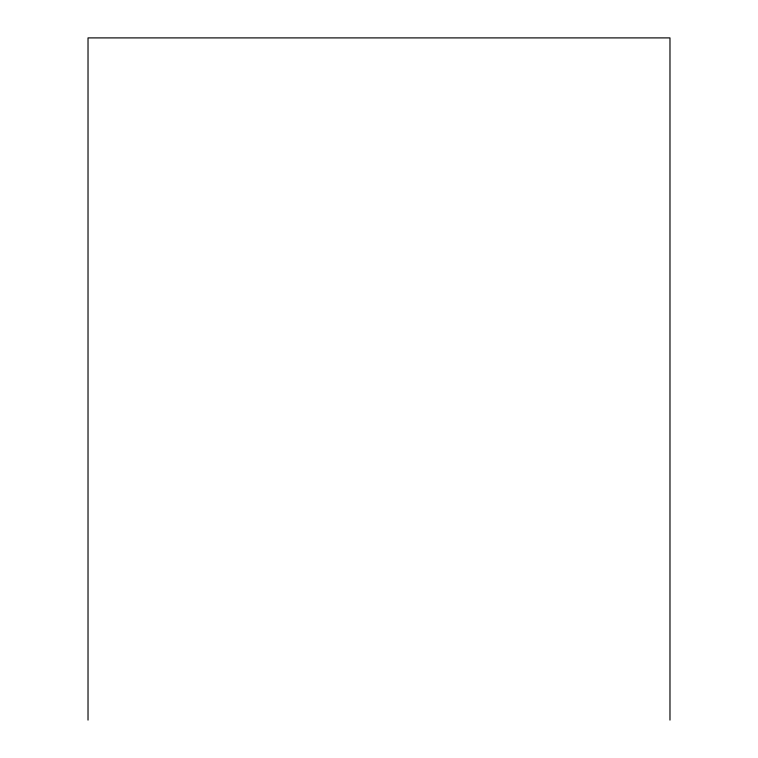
<?xml version="1.0" encoding="UTF-8"?>
<svg xmlns="http://www.w3.org/2000/svg" width="758" height="758" viewBox="0 0 758 758"><rect width="100%" height="100%" fill="white"/><g stroke="black" fill="none" stroke-linecap="round" stroke-linejoin="round"><path stroke-width="1.14" d="M669.977 720.1L669.977 37.9L88.023 37.9L88.023 720.1"/></g></svg>
